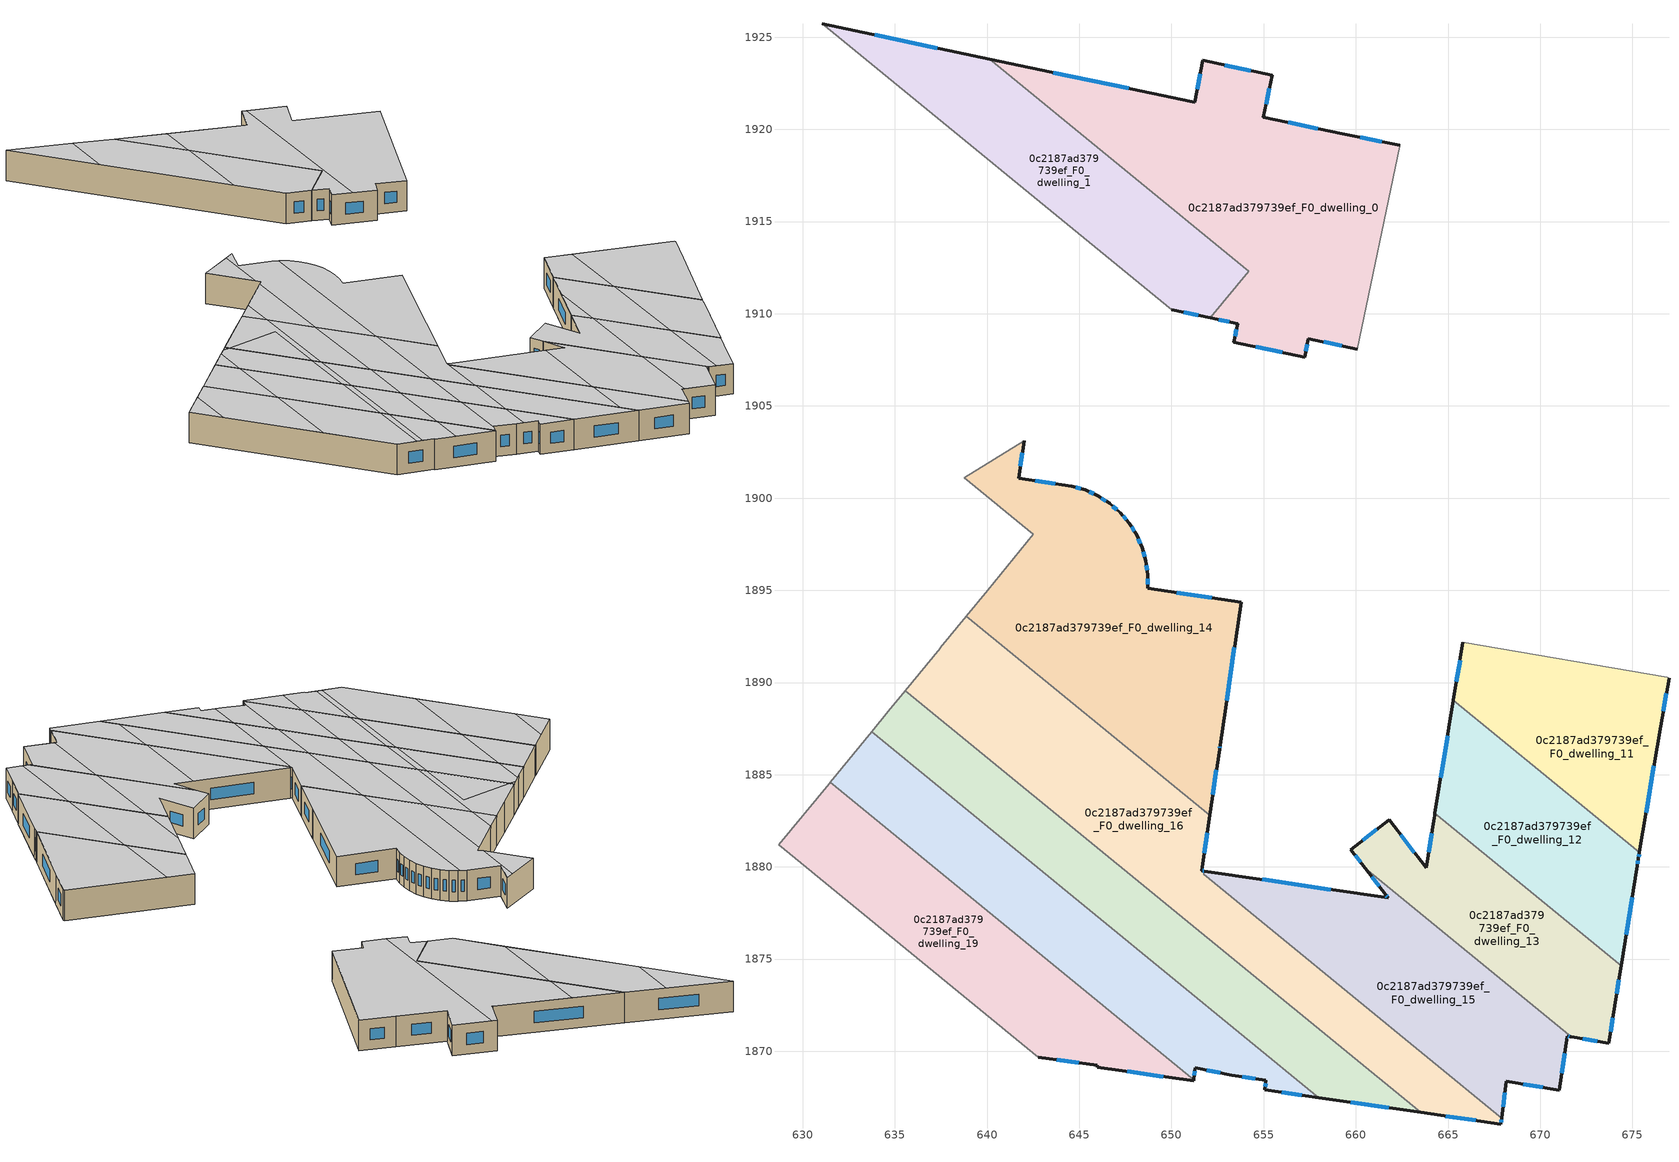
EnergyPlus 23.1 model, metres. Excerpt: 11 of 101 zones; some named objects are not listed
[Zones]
0c2187ad379739ef_F0_dwelling_0
 floor ground (EU_floor_Construction): 662.39,1919.15 662.38,1919.07 660.07,1908.08 657.42,1908.65 657.22,1907.65 653.38,1908.47 653.59,1909.46 652.11,1909.77 654.19,1912.31 640.15,1923.81 651.14,1921.49 651.25,1921.47 651.71,1923.74 655.46,1922.93 654.99,1920.66 659.26,1919.76 z0
 wall outside (EU_wall_Construction): 662.39,1919.15 659.26,1919.76 654.99,1920.66 655.46,1922.93 651.71,1923.74 651.25,1921.47 651.14,1921.49 640.15,1923.81 / 652.11,1909.77 653.59,1909.46 653.38,1908.47 657.22,1907.65 657.42,1908.65 660.07,1908.08 z0:3
 wall adiabatic (EU_wall_Construction): 660.07,1908.08 662.38,1919.07 662.39,1919.15 z0:3
 wall to 0c2187ad379739ef_F0_dwelling_1 (EU_wall_Construction): 640.15,1923.81 654.19,1912.31 652.11,1909.77 z0:3
 window (EU_Window_Construction): 657.92,1920.04 656.33,1920.38 / 661.41,1919.34 660.24,1919.57 / 658.25,1908.47 659.24,1908.26 / 657.29,1907.96 657.36,1908.33 / 654.58,1908.21 656.02,1907.91 / 653.52,1909.15 653.44,1908.78 / 652.58,1909.67 653.13,1909.56 / 647.69,1922.22 643.59,1923.08 / 651.57,1923.03 651.39,1922.18 / 654.29,1923.18 652.89,1923.48 / 655.14,1921.37 655.32,1922.22 z0.94:2.06
 ceiling to 0c2187ad379739ef_F1_dwelling_0 (EU_floor_Construction): 660.07,1908.08 662.38,1919.07 662.39,1919.15 659.26,1919.76 654.99,1920.66 655.46,1922.93 652.16,1923.64 655.18,1908.08 657.22,1907.65 657.42,1908.65 z3
 ceiling to 0c2187ad379739ef_F1_dwelling_1 (EU_floor_Construction): 655.18,1908.08 652.16,1923.64 651.71,1923.74 651.25,1921.47 651.14,1921.49 644.55,1922.88 645.16,1919.7 654.19,1912.31 652.11,1909.77 653.59,1909.46 653.38,1908.47 z3
 ceiling to 0c2187ad379739ef_F1_dwelling_2 (EU_floor_Construction): 645.16,1919.7 644.55,1922.88 640.15,1923.81 z3
0c2187ad379739ef_F0_dwelling_1
 floor ground (EU_floor_Construction): 654.19,1912.31 652.11,1909.77 650,1910.21 631.07,1925.72 640.15,1923.81 z0
 wall outside (EU_wall_Construction): 650,1910.21 652.11,1909.77 / 640.15,1923.81 631.07,1925.72 z0:3
 wall to 0c2187ad379739ef_F0_dwelling_2 (EU_wall_Construction): 631.07,1925.72 650,1910.21 z0:3
 window (EU_Window_Construction): 650.67,1910.08 651.45,1909.91 / 637.3,1924.41 633.92,1925.12 z0.94:2.06
 ceiling to 0c2187ad379739ef_F1_dwelling_2 (EU_floor_Construction): 646.44,1913.13 645.16,1919.7 640.15,1923.81 636.67,1924.54 637.45,1920.49 z3
 ceiling to 0c2187ad379739ef_F1_dwelling_1 (EU_floor_Construction): 652.11,1909.77 654.19,1912.31 645.16,1919.7 646.44,1913.13 650,1910.22 z3
 ceiling to 0c2187ad379739ef_F1_dwelling_5 (EU_floor_Construction): 637.45,1920.49 636.67,1924.54 631.07,1925.72 z3
0c2187ad379739ef_F0_dwelling_11
 floor ground (EU_floor_Construction): 676.88,1890.3 676.98,1890.24 676.53,1887.63 675.38,1880.79 665.29,1889.04 665.81,1892.19 z0
 wall outside (EU_wall_Construction): 675.38,1880.79 676.53,1887.63 676.98,1890.24 / 665.81,1892.19 665.29,1889.04 z0:3
 wall adiabatic (EU_wall_Construction): 676.98,1890.24 676.88,1890.3 665.81,1892.19 z0:3
 wall to 0c2187ad379739ef_F0_dwelling_12 (EU_wall_Construction): 665.29,1889.04 675.38,1880.79 z0:3
 window (EU_Window_Construction): 676.67,1888.45 676.84,1889.42 / 675.74,1882.94 676.17,1885.49 / 665.65,1891.21 665.45,1890.03 z0.94:2.06
 ceiling to 0c2187ad379739ef_F1_dwelling_10 (EU_floor_Construction): 675.38,1880.79 676.53,1887.63 676.98,1890.24 676.88,1890.3 668.2,1891.78 669.38,1885.7 z3
 ceiling to 0c2187ad379739ef_F1_dwelling_11 (EU_floor_Construction): 669.38,1885.7 668.2,1891.78 665.81,1892.19 665.29,1889.04 z3
0c2187ad379739ef_F0_dwelling_12
 floor ground (EU_floor_Construction): 675.38,1880.79 675.32,1880.45 675.25,1880.06 674.39,1874.63 664.29,1882.9 665.29,1889.04 z0
 wall outside (EU_wall_Construction): 674.39,1874.63 675.25,1880.06 675.32,1880.45 675.38,1880.79 / 665.29,1889.04 664.29,1882.9 z0:3
 wall to 0c2187ad379739ef_F0_dwelling_13 (EU_wall_Construction): 664.29,1882.9 674.39,1874.63 z0:3
 window (EU_Window_Construction): 675.34,1880.56 675.36,1880.68 / 675.27,1880.18 675.3,1880.33 / 674.66,1876.33 674.98,1878.35 / 664.98,1887.12 664.6,1884.82 z0.94:2.06
 ceiling to 0c2187ad379739ef_F1_dwelling_11 (EU_floor_Construction): 670.99,1877.41 669.38,1885.7 665.29,1889.04 664.86,1886.41 665.78,1881.67 z3
 ceiling to 0c2187ad379739ef_F1_dwelling_10 (EU_floor_Construction): 674.39,1874.63 675.25,1880.06 675.3,1880.34 675.3,1880.36 675.32,1880.45 675.38,1880.79 669.38,1885.7 670.99,1877.41 z3
 ceiling to 0c2187ad379739ef_F1_dwelling_12 (EU_floor_Construction): 665.78,1881.67 664.86,1886.41 664.29,1882.9 z3
0c2187ad379739ef_F0_dwelling_13
 floor ground (EU_floor_Construction): 674.39,1874.63 674.37,1874.51 674.04,1872.47 673.73,1870.43 671.67,1870.78 660.5,1879.92 659.72,1880.94 661.8,1882.55 663.8,1879.95 664.25,1882.67 664.27,1882.78 664.29,1882.9 z0
 wall outside (EU_wall_Construction): 664.29,1882.9 664.27,1882.78 664.25,1882.67 663.8,1879.95 661.8,1882.55 659.72,1880.94 660.5,1879.92 / 671.67,1870.78 673.73,1870.43 674.04,1872.47 674.37,1874.51 674.39,1874.63 z0:3
 wall to 0c2187ad379739ef_F0_dwelling_15 (EU_wall_Construction): 660.5,1879.92 671.67,1870.78 z0:3
 window (EU_Window_Construction): 674.14,1873.11 674.26,1873.87 / 673.83,1871.07 673.94,1871.83 / 672.32,1870.67 673.08,1870.54 / 659.96,1880.62 660.26,1880.24 / 661.15,1882.04 660.37,1881.44 / 663.17,1880.76 662.43,1881.73 / 664.11,1881.82 663.94,1880.8 z0.94:2.06
 ceiling to 0c2187ad379739ef_F1_dwelling_11 (EU_floor_Construction): 672.3,1870.67 670.99,1877.41 665.78,1881.67 667.18,1874.45 671.67,1870.78 z3
 ceiling to 0c2187ad379739ef_F1_dwelling_10 (EU_floor_Construction): 673.73,1870.43 674.04,1872.47 674.37,1874.51 674.39,1874.63 670.99,1877.41 672.3,1870.67 z3
 ceiling to 0c2187ad379739ef_F1_dwelling_12 (EU_floor_Construction): 667.18,1874.45 665.78,1881.67 664.29,1882.9 663.8,1879.95 661.8,1882.55 659.72,1880.94 660.5,1879.92 z3
0c2187ad379739ef_F0_dwelling_14
 floor ground (EU_floor_Construction): 647.71,1898.64 648.11,1898 648.41,1897.32 648.61,1896.59 648.71,1895.86 648.7,1895.11 653.77,1894.35 652.63,1886.59 652.6,1886.39 652.08,1882.79 638.88,1893.6 642.51,1898.04 638.75,1901.12 642.01,1903.11 641.71,1901.08 644.58,1900.65 645.32,1900.45 646,1900.13 646.64,1899.71 647.22,1899.22 z0
 wall outside (EU_wall_Construction): 652.08,1882.79 652.6,1886.39 652.63,1886.59 653.77,1894.35 648.7,1895.11 648.71,1895.86 648.61,1896.59 648.41,1897.32 648.11,1898 647.71,1898.64 647.22,1899.22 646.64,1899.71 646,1900.13 645.32,1900.45 644.58,1900.65 641.71,1901.08 642.01,1903.11 z0:3
 wall to 0c2187ad379739ef_F0_dwelling_16 (EU_wall_Construction): 638.88,1893.6 652.08,1882.79 z0:3
 wall to 0c2187ad379739ef_F0_dwelling_5 (EU_wall_Construction): 642.01,1903.11 638.75,1901.12 642.51,1898.04 640.03,1895.01 z0:3
 wall to 0c2187ad379739ef_F0_dwelling_6 (EU_wall_Construction): 640.03,1895.01 638.88,1893.6 z0:3
 window (EU_Window_Construction): 646.44,1899.84 646.2,1900 / 647.04,1899.37 646.82,1899.56 / 647.56,1898.82 647.37,1899.04 / 647.99,1898.2 647.84,1898.44 / 648.32,1897.54 648.21,1897.79 / 648.55,1896.82 648.48,1897.09 / 648.68,1896.09 648.64,1896.36 / 648.7,1895.34 648.71,1895.62 / 652.18,1894.59 650.29,1894.87 / 652.99,1889.02 653.42,1891.92 / 652.61,1886.45 652.62,1886.53 / 652.24,1883.92 652.44,1885.26 / 641.8,1901.72 641.91,1902.47 / 643.68,1900.79 642.61,1900.95 / 645.09,1900.51 644.82,1900.59 / 645.79,1900.23 645.53,1900.35 z0.94:2.06
 ceiling to 0c2187ad379739ef_F1_dwelling_14 (EU_floor_Construction): 652.08,1882.8 652.6,1886.39 652.63,1886.59 653.77,1894.35 648.7,1895.11 648.71,1895.86 648.61,1896.59 648.41,1897.32 648.11,1898 647.71,1898.64 647.22,1899.22 646.64,1899.71 646,1900.13 645.32,1900.45 645.14,1900.5 647.92,1886.2 z3
 ceiling to 0c2187ad379739ef_F1_dwelling_3 (EU_floor_Construction): 643.82,1889.56 642.23,1897.71 640.02,1895 640.56,1892.23 z3; 642.11,1898.37 641.27,1902.66 638.82,1901.16 638.85,1901.04 z3
 ceiling to 0c2187ad379739ef_F1_dwelling_15 (EU_floor_Construction): 647.92,1886.2 645.14,1900.5 644.58,1900.65 641.71,1901.08 642.01,1903.11 641.27,1902.66 642.11,1898.37 642.51,1898.04 642.23,1897.71 643.82,1889.56 z3
 ceiling to 0c2187ad379739ef_F1_dwelling_4 (EU_floor_Construction): 640.56,1892.23 640.02,1895 638.88,1893.6 z3
0c2187ad379739ef_F0_dwelling_15
 floor ground (EU_floor_Construction): 671.46,1870.82 671.04,1867.9 668.16,1868.37 667.91,1866.38 651.76,1879.6 651.79,1879.78 661.75,1878.32 661.62,1878.49 660.5,1879.92 671.67,1870.78 671.61,1870.79 z0
 wall outside (EU_wall_Construction): 660.5,1879.92 661.62,1878.49 661.75,1878.32 651.79,1879.78 / 667.91,1866.38 668.16,1868.37 671.04,1867.9 671.46,1870.82 671.61,1870.79 671.67,1870.78 z0:3
 wall to 0c2187ad379739ef_F0_dwelling_16 (EU_wall_Construction): 651.79,1879.78 651.76,1879.6 667.91,1866.38 z0:3
 window (EU_Window_Construction): 658.63,1878.77 654.91,1879.32 / 661.66,1878.43 661.71,1878.37 / 660.85,1879.47 661.27,1878.94 / 671.51,1870.81 671.56,1870.8 / 671.17,1868.81 671.33,1869.9 / 669.07,1868.22 670.14,1868.05 / 667.99,1867 668.08,1867.75 z0.94:2.06
 ceiling to 0c2187ad379739ef_F1_dwelling_12 (EU_floor_Construction): 667.91,1866.38 668.16,1868.37 668.37,1868.33 667.18,1874.45 660.5,1879.92 661.75,1878.32 660.12,1878.55 661.46,1871.66 z3
 ceiling to 0c2187ad379739ef_F1_dwelling_13 (EU_floor_Construction): 661.46,1871.66 660.12,1878.55 651.78,1879.78 651.76,1879.6 z3
 ceiling to 0c2187ad379739ef_F1_dwelling_11 (EU_floor_Construction): 671.04,1867.9 671.46,1870.82 671.67,1870.78 667.18,1874.45 668.37,1868.33 z3
0c2187ad379739ef_F0_dwelling_16
 floor ground (EU_floor_Construction): 652.08,1882.79 651.64,1879.8 651.79,1879.78 651.76,1879.6 667.91,1866.38 667.86,1866.05 663.52,1866.68 635.57,1889.57 638.88,1893.6 z0
 wall outside (EU_wall_Construction): 651.79,1879.78 651.64,1879.8 652.08,1882.79 / 663.52,1866.68 667.86,1866.05 667.91,1866.38 z0:3
 wall to 0c2187ad379739ef_F0_dwelling_17 (EU_wall_Construction): 635.57,1889.57 663.52,1866.68 z0:3
 wall to 0c2187ad379739ef_F0_dwelling_7 (EU_wall_Construction): 637.46,1891.87 635.57,1889.57 z0:3
 wall to 0c2187ad379739ef_F0_dwelling_6 (EU_wall_Construction): 638.88,1893.6 637.46,1891.87 z0:3
 window (EU_Window_Construction): 651.77,1880.74 651.94,1881.86 / 651.74,1879.78 651.68,1879.79 / 667.88,1866.16 667.89,1866.28 / 664.88,1866.49 666.5,1866.25 z0.94:2.06
 ceiling to 0c2187ad379739ef_F1_dwelling_13 (EU_floor_Construction): 662.22,1867.74 661.46,1871.66 651.76,1879.6 651.78,1879.78 651.68,1879.79 652.46,1875.73 z3
 ceiling to 0c2187ad379739ef_F1_dwelling_12 (EU_floor_Construction): 667.86,1866.05 667.91,1866.38 661.46,1871.66 662.22,1867.74 663.52,1866.68 z3
 ceiling to 0c2187ad379739ef_F1_dwelling_15 (EU_floor_Construction): 649.47,1878.18 647.92,1886.2 643.82,1889.56 645.38,1881.54 z3
 ceiling to 0c2187ad379739ef_F1_dwelling_14 (EU_floor_Construction): 652.46,1875.73 651.68,1879.79 651.64,1879.8 652.08,1882.8 647.92,1886.2 649.47,1878.18 z3
 ceiling to 0c2187ad379739ef_F1_dwelling_16 (EU_floor_Construction): 641.47,1884.73 640.41,1890.2 635.87,1889.32 z3
 ceiling to 0c2187ad379739ef_F1_dwelling_3 (EU_floor_Construction): 645.38,1881.54 643.82,1889.56 640.56,1892.23 642.12,1884.21 z3
 ceiling to 0c2187ad379739ef_F1_dwelling_4 (EU_floor_Construction): 642.12,1884.21 640.56,1892.23 638.88,1893.6 635.64,1889.64 635.67,1889.49 635.87,1889.32 640.24,1890.17 640.41,1890.2 641.47,1884.73 z3
0c2187ad379739ef_F0_dwelling_17
 floor ground (EU_floor_Construction): 657.98,1867.49 633.74,1887.33 635.57,1889.57 663.52,1866.68 z0
 wall outside (EU_wall_Construction): 657.98,1867.49 663.52,1866.68 z0:3
 wall to 0c2187ad379739ef_F0_dwelling_18 (EU_wall_Construction): 633.74,1887.33 657.98,1867.49 z0:3
 wall to 0c2187ad379739ef_F0_dwelling_8 (EU_wall_Construction): 634.65,1888.44 633.74,1887.33 z0:3
 wall to 0c2187ad379739ef_F0_dwelling_7 (EU_wall_Construction): 635.57,1889.57 634.65,1888.44 z0:3
 window (EU_Window_Construction): 659.72,1867.23 661.78,1866.93 z0.94:2.06
 ceiling to 0c2187ad379739ef_F1_dwelling_3 (EU_floor_Construction): 646.24,1877.1 645.38,1881.54 642.12,1884.21 642.98,1879.77 z3
 ceiling to 0c2187ad379739ef_F1_dwelling_4 (EU_floor_Construction): 642.98,1879.77 642.12,1884.21 641.47,1884.73 642.34,1880.3 z3; 635.87,1889.32 635.67,1889.49 635.7,1889.29 z3
 ceiling to 0c2187ad379739ef_F1_dwelling_16 (EU_floor_Construction): 642.34,1880.3 641.47,1884.73 635.87,1889.32 635.7,1889.29 635.27,1889.2 634.89,1888.74 635.44,1885.94 z3
 ceiling to 0c2187ad379739ef_F1_dwelling_6 (EU_floor_Construction): 635.7,1889.29 635.67,1889.49 635.57,1889.57 635.27,1889.2 z3
 ceiling to 0c2187ad379739ef_F1_dwelling_14 (EU_floor_Construction): 653.32,1871.3 652.46,1875.73 649.47,1878.18 650.34,1873.75 z3
 ceiling to 0c2187ad379739ef_F1_dwelling_17 (EU_floor_Construction): 635.44,1885.94 634.89,1888.74 633.74,1887.33 z3
 ceiling to 0c2187ad379739ef_F1_dwelling_15 (EU_floor_Construction): 650.34,1873.75 649.47,1878.18 645.38,1881.54 646.24,1877.1 z3
 ceiling adiabatic (EU_roof_Construction): 663.52,1866.68 652.46,1875.73 653.32,1871.3 657.98,1867.49 z3
0c2187ad379739ef_F0_dwelling_18
 floor ground (EU_floor_Construction): 655.12,1868.42 653.27,1868.71 651.29,1869.09 651.22,1868.5 651.21,1868.44 631.49,1884.59 633.74,1887.33 657.98,1867.49 655.05,1867.91 z0
 wall outside (EU_wall_Construction): 651.21,1868.44 651.22,1868.5 651.29,1869.09 653.27,1868.71 655.12,1868.42 655.05,1867.91 657.98,1867.49 z0:3
 wall to 0c2187ad379739ef_F0_dwelling_19 (EU_wall_Construction): 631.49,1884.59 651.21,1868.44 z0:3
 wall to 0c2187ad379739ef_F0_dwelling_8 (EU_wall_Construction): 633.74,1887.33 631.49,1884.59 z0:3
 window (EU_Window_Construction): 655.97,1867.78 657.06,1867.62 / 655.1,1868.26 655.08,1868.07 / 653.85,1868.62 654.54,1868.51 / 651.91,1868.97 652.65,1868.83 / 651.24,1868.69 651.27,1868.91 z0.94:2.06
 ceiling to 0c2187ad379739ef_F1_dwelling_15 (EU_floor_Construction): 651.21,1868.44 651.22,1868.5 651.24,1868.64 651.27,1868.93 650.34,1873.75 646.24,1877.1 647.3,1871.65 z3
 ceiling to 0c2187ad379739ef_F1_dwelling_14 (EU_floor_Construction): 653.84,1868.62 653.32,1871.3 650.34,1873.75 651.27,1868.93 651.29,1869.09 651.34,1869.09 653.27,1868.71 z3
 ceiling to 0c2187ad379739ef_F1_dwelling_16 (EU_floor_Construction): 643.39,1874.84 642.34,1880.3 635.44,1885.94 636.5,1880.49 z3
 ceiling to 0c2187ad379739ef_F1_dwelling_13 (EU_floor_Construction): 657.98,1867.49 653.32,1871.3 653.84,1868.62 655.12,1868.42 655.05,1867.91 z3
 ceiling to 0c2187ad379739ef_F1_dwelling_3 (EU_floor_Construction): 647.3,1871.65 646.24,1877.1 642.98,1879.77 644.04,1874.32 z3
 ceiling to 0c2187ad379739ef_F1_dwelling_17 (EU_floor_Construction): 636.5,1880.49 635.44,1885.94 633.74,1887.33 631.49,1884.59 z3
 ceiling to 0c2187ad379739ef_F1_dwelling_4 (EU_floor_Construction): 644.04,1874.32 642.98,1879.77 642.34,1880.3 643.39,1874.84 z3
0c2187ad379739ef_F0_dwelling_19
 floor ground (EU_floor_Construction): 651.21,1868.44 651.2,1868.4 645.96,1869.13 645.97,1869.24 642.78,1869.67 628.71,1881.19 631.43,1884.51 631.49,1884.59 z0
 wall outside (EU_wall_Construction): 642.78,1869.67 645.97,1869.24 645.96,1869.13 651.2,1868.4 651.21,1868.44 z0:3
 wall to 0c2187ad379739ef_F0_dwelling_20 (EU_wall_Construction): 628.71,1881.19 642.78,1869.67 z0:3
 wall to 0c2187ad379739ef_F0_dwelling_9 (EU_wall_Construction): 631.43,1884.51 628.71,1881.19 z0:3
 wall to 0c2187ad379739ef_F0_dwelling_8 (EU_wall_Construction): 631.49,1884.59 631.43,1884.51 z0:3
 window (EU_Window_Construction): 647.61,1868.9 649.56,1868.63 / 643.78,1869.54 644.97,1869.38 z0.94:2.06
 ceiling to 0c2187ad379739ef_F1_dwelling_16 (EU_floor_Construction): 644.44,1869.45 643.39,1874.84 636.5,1880.49 637.81,1873.75 642.78,1869.67 z3
 ceiling to 0c2187ad379739ef_F1_dwelling_15 (EU_floor_Construction): 651.2,1868.4 651.21,1868.44 647.3,1871.65 647.84,1868.87 z3
 ceiling to 0c2187ad379739ef_F1_dwelling_17 (EU_floor_Construction): 637.81,1873.75 636.5,1880.49 631.49,1884.59 631.43,1884.51 630.34,1883.17 631.1,1879.24 z3
 ceiling to 0c2187ad379739ef_F1_dwelling_3 (EU_floor_Construction): 647.84,1868.87 647.3,1871.65 644.04,1874.32 645,1869.37 645.97,1869.24 645.96,1869.13 z3
 ceiling to 0c2187ad379739ef_F1_dwelling_18 (EU_floor_Construction): 631.1,1879.24 630.34,1883.17 628.71,1881.19 z3
 ceiling to 0c2187ad379739ef_F1_dwelling_4 (EU_floor_Construction): 645,1869.37 644.04,1874.32 643.39,1874.84 644.44,1869.45 z3
[Building]
EU S2 Campaign: North Axis=0; Terrain=City; Solar Distribution=FullExterior
[Site:Location]
Vienna: Latitude=48; Longitude=16.5; Time Zone=1; Elevation=183
[SizingPeriod:WeatherFileDays]
AnnualSizingPeriod: Begin Month=1; Begin Day of Month=1; End Month=12; End Day of Month=31; Day of Week for Start Day=Monday; Use Weather File Daylight Saving Period=No; Use Weather File Rain and Snow Indicators=No
[MATERIAL]
EU_InternalMass_Material: Roughness=MediumRough; Thickness=0.1; Conductivity=1; Density=1800; Specific Heat=900; Thermal Absorptance=0.9; Solar Absorptance=0.7; Visible Absorptance=0.7
[MATERIAL:NOMASS] Roughness=MediumRough; Thermal Absorptance=0.9; Solar Absorptance=0.7; Visible Absorptance=0.7
Name | Thermal Resistance
EU_wall_NoMass | 0.914258
EU_roof_NoMass | 0.954009
EU_floor_NoMass | 1.09711
[WINDOWMATERIAL:SIMPLEGLAZINGSYSTEM]
EU_Window_SimpleGlazing: UFactor=2.09642; Solar Heat Gain Coefficient=0.65; Visible Transmittance=0.65
[CONSTRUCTION]
EU_wall_Construction: EU_wall_NoMass
EU_roof_Construction: EU_roof_NoMass
EU_floor_Construction: EU_floor_NoMass
EU_Window_Construction: EU_Window_SimpleGlazing
EU_InternalMass_Construction: EU_InternalMass_Material
[ZONE] Type=1; Multiplier=1; Ceiling Height=autocalculate; Floor Area=autocalculate; Part of Total Floor Area=Yes
Name | Volume
0c2187ad379739ef_F0_dwelling_0 | 470.886
0c2187ad379739ef_F0_dwelling_1 | 282.502
0c2187ad379739ef_F0_dwelling_11 | 217.649
0c2187ad379739ef_F0_dwelling_12 | 211.042
0c2187ad379739ef_F0_dwelling_13 | 210.294
0c2187ad379739ef_F0_dwelling_14 | 422.94
0c2187ad379739ef_F0_dwelling_15 | 289.95
0c2187ad379739ef_F0_dwelling_16 | 435.108
0c2187ad379739ef_F0_dwelling_17 | 292.003
0c2187ad379739ef_F0_dwelling_18 | 295.75
0c2187ad379739ef_F0_dwelling_19 | 288.126
[INTERNALMASS] Construction=EU_InternalMass_Construction
Name | Zone or ZoneList | Surface Area
0c2187ad379739ef_F0_dwelling_0_EU_InternalMass | 0c2187ad379739ef_F0_dwelling_0 | 156.962
0c2187ad379739ef_F0_dwelling_1_EU_InternalMass | 0c2187ad379739ef_F0_dwelling_1 | 94.1669
0c2187ad379739ef_F0_dwelling_11_EU_InternalMass | 0c2187ad379739ef_F0_dwelling_11 | 72.5481
0c2187ad379739ef_F0_dwelling_12_EU_InternalMass | 0c2187ad379739ef_F0_dwelling_12 | 70.3469
0c2187ad379739ef_F0_dwelling_13_EU_InternalMass | 0c2187ad379739ef_F0_dwelling_13 | 70.0992
0c2187ad379739ef_F0_dwelling_14_EU_InternalMass | 0c2187ad379739ef_F0_dwelling_14 | 140.979
0c2187ad379739ef_F0_dwelling_15_EU_InternalMass | 0c2187ad379739ef_F0_dwelling_15 | 96.6493
0c2187ad379739ef_F0_dwelling_16_EU_InternalMass | 0c2187ad379739ef_F0_dwelling_16 | 145.037
0c2187ad379739ef_F0_dwelling_17_EU_InternalMass | 0c2187ad379739ef_F0_dwelling_17 | 97.3343
0c2187ad379739ef_F0_dwelling_18_EU_InternalMass | 0c2187ad379739ef_F0_dwelling_18 | 98.579
0c2187ad379739ef_F0_dwelling_19_EU_InternalMass | 0c2187ad379739ef_F0_dwelling_19 | 96.0453
[OTHEREQUIPMENT] Fuel Type=Electricity; Design Level Calculation Method=Watts/Area; Power per Zone Floor Area=1; Fraction Latent=0; Fraction Radiant=0; Fraction Lost=0; Carbon Dioxide Generation Rate=0; EndUse Subcategory=EU_Step8_InternalGains
Name | Zone or ZoneList or Space or SpaceList | Schedule
EU_Step8_InternalGain_0c2187ad379739ef_F0_dwelling_0_f000 | 0c2187ad379739ef_F0_dwelling_0 | EU_Step8_GainSchedule_0c2187ad379739ef_F0_dwelling_0_f000
EU_Step8_InternalGain_0c2187ad379739ef_F0_dwelling_1_f000 | 0c2187ad379739ef_F0_dwelling_1 | EU_Step8_GainSchedule_0c2187ad379739ef_F0_dwelling_1_f000
EU_Step8_InternalGain_0c2187ad379739ef_F0_dwelling_11_f000 | 0c2187ad379739ef_F0_dwelling_11 | EU_Step8_GainSchedule_0c2187ad379739ef_F0_dwelling_11_f000
EU_Step8_InternalGain_0c2187ad379739ef_F0_dwelling_12_f000 | 0c2187ad379739ef_F0_dwelling_12 | EU_Step8_GainSchedule_0c2187ad379739ef_F0_dwelling_12_f000
EU_Step8_InternalGain_0c2187ad379739ef_F0_dwelling_13_f000 | 0c2187ad379739ef_F0_dwelling_13 | EU_Step8_GainSchedule_0c2187ad379739ef_F0_dwelling_13_f000
EU_Step8_InternalGain_0c2187ad379739ef_F0_dwelling_14_f000 | 0c2187ad379739ef_F0_dwelling_14 | EU_Step8_GainSchedule_0c2187ad379739ef_F0_dwelling_14_f000
EU_Step8_InternalGain_0c2187ad379739ef_F0_dwelling_15_f000 | 0c2187ad379739ef_F0_dwelling_15 | EU_Step8_GainSchedule_0c2187ad379739ef_F0_dwelling_15_f000
EU_Step8_InternalGain_0c2187ad379739ef_F0_dwelling_16_f000 | 0c2187ad379739ef_F0_dwelling_16 | EU_Step8_GainSchedule_0c2187ad379739ef_F0_dwelling_16_f000
EU_Step8_InternalGain_0c2187ad379739ef_F0_dwelling_17_f000 | 0c2187ad379739ef_F0_dwelling_17 | EU_Step8_GainSchedule_0c2187ad379739ef_F0_dwelling_17_f000
EU_Step8_InternalGain_0c2187ad379739ef_F0_dwelling_18_f000 | 0c2187ad379739ef_F0_dwelling_18 | EU_Step8_GainSchedule_0c2187ad379739ef_F0_dwelling_18_f000
EU_Step8_InternalGain_0c2187ad379739ef_F0_dwelling_19_f000 | 0c2187ad379739ef_F0_dwelling_19 | EU_Step8_GainSchedule_0c2187ad379739ef_F0_dwelling_19_f000
[ZONEVENTILATION:DESIGNFLOWRATE] Schedule=EU_AlwaysOn; Design Flow Rate Calculation Method=AirChanges/Hour; Air Changes per Hour=0.546891; Ventilation Type=Natural; Fan Pressure Rise=0; Fan Total Efficiency=1; Constant Term Coefficient=1; Temperature Term Coefficient=0; Velocity Term Coefficient=0; Velocity Squared Term Coefficient=0; Minimum Indoor Temperature=-100; Maximum Indoor Temperature=100; Delta Temperature=-100; Minimum Outdoor Temperature=-100; Maximum Outdoor Temperature=100; Maximum Wind Speed=40
Name | Zone or ZoneList or Space or SpaceList
EU_ConstantAir_0c2187ad379739ef_F0_dwelling_0 | 0c2187ad379739ef_F0_dwelling_0
EU_ConstantAir_0c2187ad379739ef_F0_dwelling_1 | 0c2187ad379739ef_F0_dwelling_1
EU_ConstantAir_0c2187ad379739ef_F0_dwelling_11 | 0c2187ad379739ef_F0_dwelling_11
EU_ConstantAir_0c2187ad379739ef_F0_dwelling_12 | 0c2187ad379739ef_F0_dwelling_12
EU_ConstantAir_0c2187ad379739ef_F0_dwelling_13 | 0c2187ad379739ef_F0_dwelling_13
EU_ConstantAir_0c2187ad379739ef_F0_dwelling_14 | 0c2187ad379739ef_F0_dwelling_14
EU_ConstantAir_0c2187ad379739ef_F0_dwelling_15 | 0c2187ad379739ef_F0_dwelling_15
EU_ConstantAir_0c2187ad379739ef_F0_dwelling_16 | 0c2187ad379739ef_F0_dwelling_16
EU_ConstantAir_0c2187ad379739ef_F0_dwelling_17 | 0c2187ad379739ef_F0_dwelling_17
EU_ConstantAir_0c2187ad379739ef_F0_dwelling_18 | 0c2187ad379739ef_F0_dwelling_18
EU_ConstantAir_0c2187ad379739ef_F0_dwelling_19 | 0c2187ad379739ef_F0_dwelling_19
[HVACTEMPLATE:ZONE:IDEALLOADSAIRSYSTEM] System Availability Schedule=EU_AlwaysOn; Maximum Heating Supply Air Temperature=50; Minimum Cooling Supply Air Temperature=13; Maximum Heating Supply Air Humidity Ratio=0.0156; Minimum Cooling Supply Air Humidity Ratio=0.0077; Heating Limit=NoLimit; Cooling Limit=NoLimit; Heating Availability Schedule=EU_AlwaysOn; Cooling Availability Schedule=EU_CoolingOff; Dehumidification Control Type=ConstantSensibleHeatRatio; Cooling Sensible Heat Ratio=0.7; Dehumidification Setpoint=60; Humidification Control Type=None; Humidification Setpoint=30; Outdoor Air Method=None; Outdoor Air Flow Rate per Person=0.00944; Outdoor Air Flow Rate per Zone Floor Area=0; Outdoor Air Flow Rate per Zone=0; Demand Controlled Ventilation Type=None; Outdoor Air Economizer Type=NoEconomizer; Heat Recovery Type=None; Sensible Heat Recovery Effectiveness=0.7; Latent Heat Recovery Effectiveness=0.65
Name | Template Thermostat
0c2187ad379739ef_F0_dwelling_0 | EU_HeatOnly_0c2187ad379739ef_F0_dwelling_0
0c2187ad379739ef_F0_dwelling_1 | EU_HeatOnly_0c2187ad379739ef_F0_dwelling_1
0c2187ad379739ef_F0_dwelling_11 | EU_HeatOnly_0c2187ad379739ef_F0_dwelling_11
0c2187ad379739ef_F0_dwelling_12 | EU_HeatOnly_0c2187ad379739ef_F0_dwelling_12
0c2187ad379739ef_F0_dwelling_13 | EU_HeatOnly_0c2187ad379739ef_F0_dwelling_13
0c2187ad379739ef_F0_dwelling_14 | EU_HeatOnly_0c2187ad379739ef_F0_dwelling_14
0c2187ad379739ef_F0_dwelling_15 | EU_HeatOnly_0c2187ad379739ef_F0_dwelling_15
0c2187ad379739ef_F0_dwelling_16 | EU_HeatOnly_0c2187ad379739ef_F0_dwelling_16
0c2187ad379739ef_F0_dwelling_17 | EU_HeatOnly_0c2187ad379739ef_F0_dwelling_17
0c2187ad379739ef_F0_dwelling_18 | EU_HeatOnly_0c2187ad379739ef_F0_dwelling_18
0c2187ad379739ef_F0_dwelling_19 | EU_HeatOnly_0c2187ad379739ef_F0_dwelling_19
[SIZING:ZONE] Zone Cooling Design Supply Air Temperature Input Method=SupplyAirTemperature; Zone Cooling Design Supply Air Temperature=13; Zone Heating Design Supply Air Temperature Input Method=SupplyAirTemperature; Zone Heating Design Supply Air Temperature=50; Zone Cooling Design Supply Air Humidity Ratio=0.008; Zone Heating Design Supply Air Humidity Ratio=0.008; Cooling Design Air Flow Method=DesignDay; Cooling Design Air Flow Rate=0; Cooling Minimum Air Flow per Zone Floor Area=0.000762; Cooling Minimum Air Flow=0; Cooling Minimum Air Flow Fraction=0.2; Heating Design Air Flow Method=DesignDay; Heating Design Air Flow Rate=0; Heating Maximum Air Flow per Zone Floor Area=0.002032; Heating Maximum Air Flow=0.141576; Heating Maximum Air Flow Fraction=0.3; Account for Dedicated Outdoor Air System=No; Dedicated Outdoor Air System Control Strategy=NeutralSupplyAir; Dedicated Outdoor Air Low Setpoint Temperature for Design=autosize; Dedicated Outdoor Air High Setpoint Temperature for Design=autosize; Zone Load Sizing Method=Sensible Load Only No Latent Load; Zone Latent Cooling Design Supply Air Humidity Ratio Input Method=HumidityRatioDifference; Zone Cooling Design Supply Air Humidity Ratio Difference=0.005; Zone Latent Heating Design Supply Air Humidity Ratio Input Method=HumidityRatioDifference; Zone Humidification Design Supply Air Humidity Ratio Difference=0.005
0c2187ad379739ef_F0_dwelling_0; 0c2187ad379739ef_F0_dwelling_1; 0c2187ad379739ef_F0_dwelling_11; 0c2187ad379739ef_F0_dwelling_12; 0c2187ad379739ef_F0_dwelling_13; 0c2187ad379739ef_F0_dwelling_14; 0c2187ad379739ef_F0_dwelling_15; 0c2187ad379739ef_F0_dwelling_16; 0c2187ad379739ef_F0_dwelling_17; 0c2187ad379739ef_F0_dwelling_18; 0c2187ad379739ef_F0_dwelling_19
[SCHEDULE:CONSTANT]
Name | Hourly Value
EU_AlwaysOn | 1
EU_CoolingOff | 0
[SCHEDULE:FILE] Column Number=1; Rows to Skip at Top=0; Number of Hours of Data=8760; Column Separator=Comma; Interpolate to Timestep=No; Minutes per Item=60; Adjust Schedule for Daylight Savings=Yes
Name | File
EU_Step8_GainSchedule_0c2187ad379739ef_F0_dwelling_0_f000 | ../../schedules/0c2187ad379739ef/0c2187ad379739ef_F0_dwelling_0_f000_gain.csv
EU_Step8_GainSchedule_0c2187ad379739ef_F0_dwelling_1_f000 | ../../schedules/0c2187ad379739ef/0c2187ad379739ef_F0_dwelling_1_f000_gain.csv
EU_Step8_GainSchedule_0c2187ad379739ef_F0_dwelling_11_f000 | ../../schedules/0c2187ad379739ef/0c2187ad379739ef_F0_dwelling_11_f000_gain.csv
EU_Step8_GainSchedule_0c2187ad379739ef_F0_dwelling_12_f000 | ../../schedules/0c2187ad379739ef/0c2187ad379739ef_F0_dwelling_12_f000_gain.csv
EU_Step8_GainSchedule_0c2187ad379739ef_F0_dwelling_13_f000 | ../../schedules/0c2187ad379739ef/0c2187ad379739ef_F0_dwelling_13_f000_gain.csv
EU_Step8_GainSchedule_0c2187ad379739ef_F0_dwelling_14_f000 | ../../schedules/0c2187ad379739ef/0c2187ad379739ef_F0_dwelling_14_f000_gain.csv
EU_Step8_GainSchedule_0c2187ad379739ef_F0_dwelling_15_f000 | ../../schedules/0c2187ad379739ef/0c2187ad379739ef_F0_dwelling_15_f000_gain.csv
EU_Step8_GainSchedule_0c2187ad379739ef_F0_dwelling_16_f000 | ../../schedules/0c2187ad379739ef/0c2187ad379739ef_F0_dwelling_16_f000_gain.csv
EU_Step8_GainSchedule_0c2187ad379739ef_F0_dwelling_17_f000 | ../../schedules/0c2187ad379739ef/0c2187ad379739ef_F0_dwelling_17_f000_gain.csv
EU_Step8_GainSchedule_0c2187ad379739ef_F0_dwelling_18_f000 | ../../schedules/0c2187ad379739ef/0c2187ad379739ef_F0_dwelling_18_f000_gain.csv
EU_Step8_GainSchedule_0c2187ad379739ef_F0_dwelling_19_f000 | ../../schedules/0c2187ad379739ef/0c2187ad379739ef_F0_dwelling_19_f000_gain.csv
